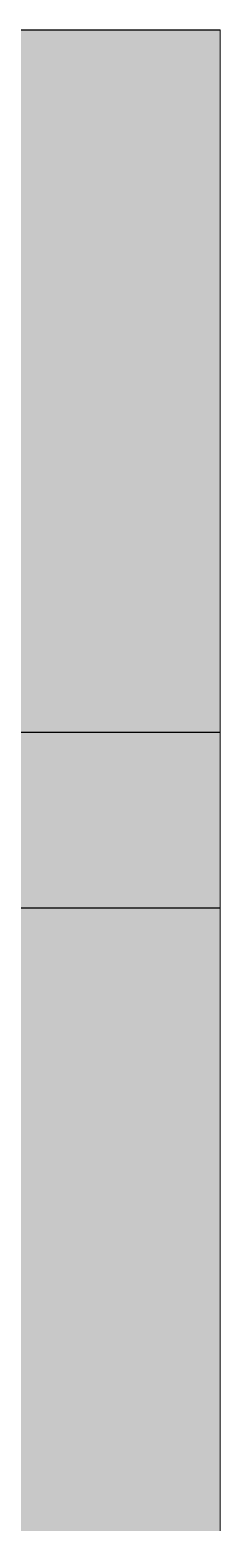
# Model space of a CAD drawing. Header units: inches. Extents: x -59 to 212, y 9 to 737.
# Drawn here: x 113.61 to 114.92, y 417.15 to 427.37 of the extents above; entities that cross this region are included whole.
import ezdxf

# ---------------------------------------------------------------- set-up
doc = ezdxf.new("R2010")
doc.units = ezdxf.units.IN
doc.header["$MEASUREMENT"] = 0

msp = doc.modelspace()

# ---------------------------------------------------------------- hatches: boundary and pattern name
at = {"true_color": 0xffeddb}
h = msp.add_hatch(color=7, dxfattribs=at)
h.dxf.hatch_style = 1
h.paths.add_polyline_path([(109.11295, 411.6218), (109.11295, 419.15316), (112.71839, 419.15316), (112.71839, 411.6218), (114.91621, 411.6218), (114.91621, 421.35649), (92.88296, 421.35649), (92.88296, 409.33835), (93.6122, 409.33835), (93.6122, 419.15316), (97.21764, 419.15316), (97.21764, 409.33835), (100.89505, 409.33835), (100.89505, 411.6218)])
h.paths.add_polyline_path([(114.91621, 422.5583), (114.91621, 427.36555), (112.91318, 427.36555), (112.91318, 425.36253), (108.90714, 425.36253), (108.90714, 427.36555), (104.90109, 427.36555), (104.90109, 425.36253), (100.89505, 425.36253), (100.89505, 427.36555), (86.87389, 427.36555), (86.87389, 425.36253), (82.86785, 425.36253), (82.86785, 427.36555), (80.86483, 427.36555), (80.86483, 425.36253), (76.85878, 425.36253), (76.85878, 427.36555), (75.65697, 427.36555), (75.65697, 422.5583)])
at = {"true_color": 0x636466}
h = msp.add_hatch(color=251, dxfattribs=at)
h.dxf.hatch_style = 1
h.paths.add_polyline_path([(75.65697, 422.5583), (75.65697, 421.35649), (114.91621, 421.35649), (114.91621, 422.5583)])

# ---------------------------------------------------------------- linework, layer by layer
for p, q in [((112.91318, 427.36555), (114.91621, 427.36555)), ((75.65697, 422.5583), (114.91621, 422.5583)), ((75.65697, 421.35649), (114.91621, 421.35649))]:
    msp.add_line(p, q)
at = {"lineweight": 0}
msp.add_line((114.91621, 411.6218), (114.91621, 427.36555), dxfattribs=at)

doc.saveas('drawing.dxf')
